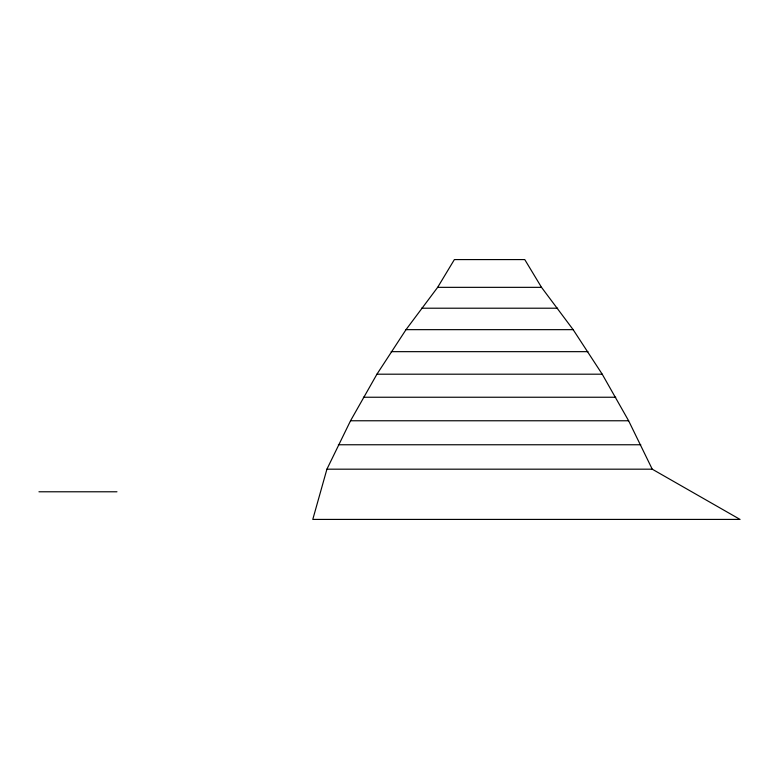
<?xml version="1.0" encoding="UTF-8"?>
<svg xmlns="http://www.w3.org/2000/svg" width="779" height="779" viewBox="0 0 779 779"><rect width="100%" height="100%" fill="white"/><g stroke="black" fill="none" stroke-linecap="round" stroke-linejoin="round"><path stroke-width="1.17" d="M326.917 469.182L312.778 519.418L740.05 519.418L652.237 469.182L326.917 469.182L350.531 420.767L376.939 374.193L406.015 329.653L437.652 287.344L454.381 259.582L524.764 259.582L541.512 287.344L573.14 329.653L602.216 374.193L628.624 420.767L652.237 469.182M437.652 287.344L541.512 287.344M421.527 308.211L557.637 308.211M406.015 329.653L573.14 329.653M391.155 351.66L588.009 351.66M376.939 374.193L602.216 374.193M363.394 397.241L615.761 397.241M350.531 420.767L628.624 420.767M338.368 444.76L640.786 444.76M38.95 491.783L116.967 491.783"/></g></svg>
